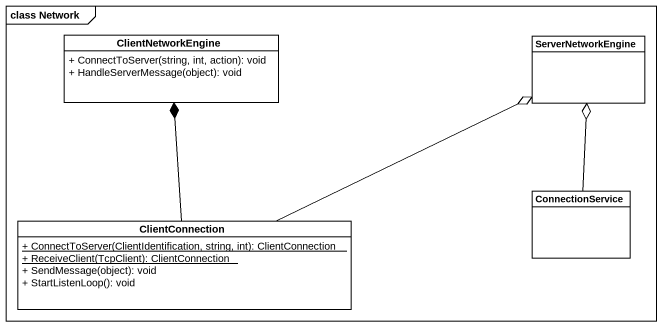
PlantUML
@startuml
mainframe class Network
hide circle
hide empty members
skinparam classAttributeIconSize 0
class ClientNetworkEngine {
  + ConnectToServer(string, int, action): void
  + HandleServerMessage(object): void
}
class ServerNetworkEngine
class ConnectionService
class ClientConnection {
  {static} + ConnectToServer(ClientIdentification, string, int): ClientConnection
  {static} + ReceiveClient(TcpClient): ClientConnection
  + SendMessage(object): void
  + StartListenLoop(): void
}
ConnectionService -up-o ServerNetworkEngine
ClientConnection -up-* ClientNetworkEngine
ClientConnection -right-o ServerNetworkEngine
@enduml
